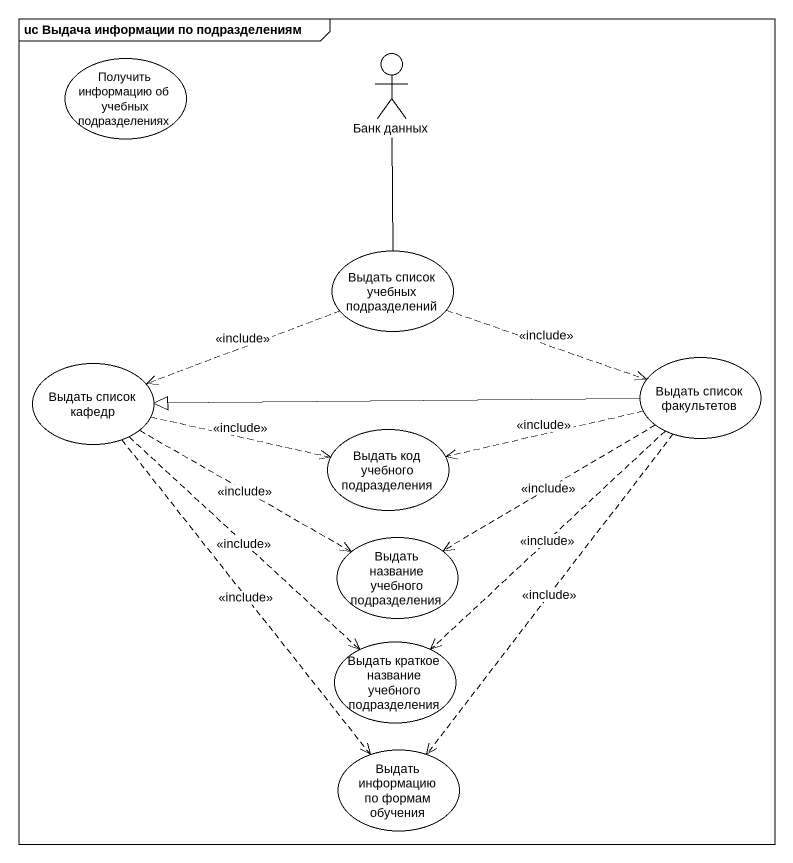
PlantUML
@startuml
mainframe uc Выдача информации по подразделениям
usecase "Получить информацию об учебных подразделениях" as Получить_информацию_об
actor "Банк данных" as Банк_данных
usecase "Выдать список учебных подразделений" as Выдать_список_учебных
usecase "Выдать список факультетов" as Выдать_список_факультетов
usecase "Выдать список кафедр" as Выдать_список_кафедр
usecase "Выдать код учебного подразделения" as Выдать_код_учебного
usecase "Выдать название учебного подразделения" as Выдать_название_учебного
usecase "Выдать краткое название учебного подразделения" as Выдать_краткое_название
usecase "Выдать информацию по формам обучения" as Выдать_информацию_по_формам
Банк_данных -- Выдать_список_учебных
Выдать_список_учебных .right.> Выдать_список_факультетов : <<include>>
Выдать_список_учебных .left.> Выдать_список_кафедр : <<include>>
Выдать_список_факультетов -left-|> Выдать_список_кафедр
Выдать_список_факультетов .left.> Выдать_код_учебного : <<include>>
Выдать_список_факультетов .left.> Выдать_название_учебного : <<include>>
Выдать_список_факультетов ..> Выдать_краткое_название : <<include>>
Выдать_список_факультетов ..> Выдать_информацию_по_формам : <<include>>
Выдать_список_кафедр .right.> Выдать_код_учебного : <<include>>
Выдать_список_кафедр .right.> Выдать_название_учебного : <<include>>
Выдать_список_кафедр ..> Выдать_краткое_название : <<include>>
Выдать_список_кафедр ..> Выдать_информацию_по_формам : <<include>>
@enduml
